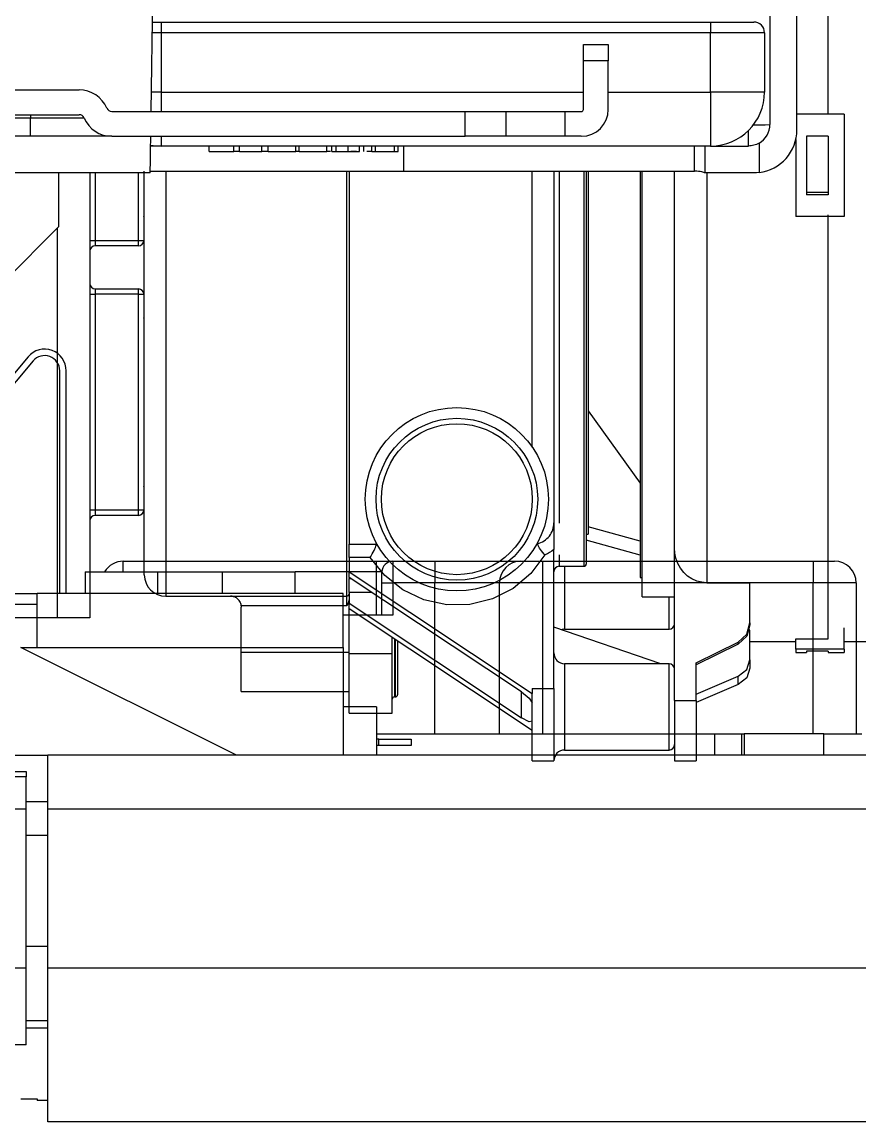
# Model space of a CAD drawing. Header units: millimetres. Extents: x 10547 to 11305, y 9897 to 10391.
# Drawn here: x 10985.96 to 10986.655, y 10068.236 to 10069.149 of the extents above; entities that cross this region are included whole.
import ezdxf

# ---------------------------------------------------------------- set-up
doc = ezdxf.new("R2010")
doc.units = ezdxf.units.MM
doc.layers.add('LG-AIRCON', color=240, linetype='Continuous')
doc.layers.add('에어컨', color=15, linetype='Continuous')

# ---------------------------------------------------------------- blocks, each defined once
blk = doc.blocks.new('A$C079960E7')
at = {"layer": '에어컨', "color": 0, "linetype": 'Continuous'}
for p, q in [((1867.21, 168.66, 0), (1868.59, 260.1, 0)), ((1970.56, 242.1, 0), (1970.56, 166.5, 0)), ((1975.06, 165.6, 0), (1975.06, 242.1, 0)), ((1980.28, 179.65, 0), (1980.28, 190.88, 0)), ((1867.44, 183.6, 0), (1868.14, 183.6, 0)), ((1868.14, 183.6, 0), (1868.86, 183.6, 0)), ((1868.86, 183.6, 0), (1960.66, 183.6, 0)), ((1868.86, 183.6, 0), (1868.86, 183.07, 0)), ((1960.66, 183.6, 0), (1960.66, 183.07, 0)), ((1960.66, 183.6, 0), (1963.41, 183.6, 0)), ((1963.41, 183.6, 0), (1965.75, 183.6, 0)), ((1965.75, 183.6, 0), (1967.31, 183.6, 0)), ((1967.31, 183.6, 0), (1967.86, 183.6, 0)), ((1980.28, 176.54, 0), (1980.28, 184.82, 0)), ((1868.13, 181.8, 0), (1867.41, 181.8, 0)), ((1868.86, 181.8, 0), (1868.13, 181.8, 0)), ((1868.86, 183.07, 0), (1868.86, 181.8, 0)), ((1868.86, 181.8, 0), (1868.86, 171.9, 0)), ((1960.66, 181.8, 0), (1868.86, 181.8, 0)), ((1960.66, 183.07, 0), (1960.66, 181.8, 0)), ((1960.66, 171.9, 0), (1960.66, 181.8, 0)), ((1964.1, 181.8, 0), (1960.66, 181.8, 0)), ((1967.02, 181.8, 0), (1964.1, 181.8, 0)), ((1968.97, 181.8, 0), (1967.02, 181.8, 0)), ((1969.66, 181.8, 0), (1968.97, 181.8, 0)), ((1969.66, 181.8, 0), (1969.66, 171.9, 0)), ((1939.42, 179.82, 0), (1943.56, 179.82, 0)), ((1939.42, 179.03, 0), (1939.42, 179.82, 0)), ((1939.42, 177.12, 0), (1939.42, 179.03, 0)), ((1943.56, 179.82, 0), (1943.56, 179.03, 0)), ((1943.56, 179.03, 0), (1943.56, 177.12, 0)), ((1980.28, 168.14, 0), (1980.28, 179.65, 0)), ((1943.56, 177.12, 0), (1939.42, 177.12, 0)), ((1939.42, 169.02, 0), (1939.42, 177.12, 0)), ((1943.56, 169.02, 0), (1943.56, 177.12, 0)), ((1980.28, 168.14, 0), (1980.28, 176.54, 0)), ((1839.52, 172.26, 0), (1855.18, 172.26, 0)), ((1868.06, 171.9, 0), (1867.26, 171.9, 0)), ((1868.86, 171.9, 0), (1868.06, 171.9, 0)), ((1868.86, 171.9, 0), (1939.42, 171.9, 0)), ((1868.86, 171.9, 0), (1868.86, 170.25, 0)), ((1943.56, 171.9, 0), (1960.66, 171.9, 0)), ((1964.1, 171.9, 0), (1960.66, 171.9, 0)), ((1960.66, 171.9, 0), (1960.66, 168.46, 0)), ((1967.02, 171.9, 0), (1964.1, 171.9, 0)), ((1968.97, 171.9, 0), (1967.02, 171.9, 0)), ((1969.66, 171.9, 0), (1968.97, 171.9, 0)), ((1868.86, 170.25, 0), (1868.86, 168.66, 0)), ((1831.78, 168.12, 0), (1855.18, 168.12, 0)), ((1831.78, 167.58, 0), (1847.08, 167.58, 0)), ((1847.08, 168.12, 0), (1847.08, 167.97, 0)), ((1847.08, 167.97, 0), (1847.08, 167.58, 0)), ((1847.08, 167.58, 0), (1850.49, 167.58, 0)), ((1847.08, 165.35, 0), (1847.08, 167.58, 0)), ((1850.49, 167.58, 0), (1853.39, 167.58, 0)), ((1853.39, 167.58, 0), (1855.33, 167.58, 0)), ((1855.33, 167.58, 0), (1856, 167.58, 0)), ((1860.64, 168.66, 0), (1919.67, 168.66, 0)), ((1919.67, 164.52, 0), (1919.67, 168.66, 0)), ((1919.67, 168.66, 0), (1923.39, 168.66, 0)), ((1923.39, 168.66, 0), (1926.45, 168.66, 0)), ((1926.45, 168.66, 0), (1926.45, 164.52, 0)), ((1926.45, 168.66, 0), (1936.36, 168.66, 0)), ((1936.36, 164.52, 0), (1936.36, 168.66, 0)), ((1936.36, 168.66, 0), (1939.06, 168.66, 0)), ((1960.66, 168.46, 0), (1960.66, 165.54, 0)), ((1982.98, 168.22, 0), (1975.06, 168.22, 0)), ((1982.98, 168.22, 0), (1982.98, 159.65, 0)), ((1847.08, 164.52, 0), (1847.08, 165.35, 0)), ((1960.66, 165.54, 0), (1960.66, 163.59, 0)), ((1966.96, 163.61, 0), (1966.96, 165.47, 0)), ((1967.81, 166.44, 0), (1969.79, 166.46, 0)), ((1969.79, 166.46, 0), (1970.56, 166.5, 0)), ((1847.08, 164.52, 0), (1831.78, 164.52, 0)), ((1850.59, 164.52, 0), (1847.08, 164.52, 0)), ((1853.86, 164.52, 0), (1850.59, 164.52, 0)), ((1856.67, 164.52, 0), (1853.86, 164.52, 0)), ((1858.82, 164.52, 0), (1856.67, 164.52, 0)), ((1860.18, 164.52, 0), (1858.82, 164.52, 0)), ((1860.64, 164.52, 0), (1860.18, 164.52, 0)), ((1860.64, 164.52, 0), (1919.67, 164.52, 0)), ((1867.11, 162.11, 0), (1867.15, 164.52, 0)), ((1868.86, 164.52, 0), (1868.86, 163.32, 0)), ((1923.39, 164.52, 0), (1919.67, 164.52, 0)), ((1926.45, 164.52, 0), (1923.39, 164.52, 0)), ((1936.36, 164.52, 0), (1926.45, 164.52, 0)), ((1939.06, 164.52, 0), (1936.36, 164.52, 0)), ((1960.66, 163.59, 0), (1960.66, 162.9, 0)), ((1966.96, 162.9, 0), (1966.96, 163.61, 0)), ((1974.88, 164, 0), (1974.88, 157.55, 0)), ((1980.28, 164.54, 0), (1976.68, 164.54, 0)), ((1976.68, 164.54, 0), (1976.68, 159.65, 0)), ((1980.28, 164.53, 0), (1976.68, 164.53, 0)), ((1980.28, 164.54, 0), (1980.28, 159.65, 0)), ((1867.08, 160.14, 0), (1867.11, 162.11, 0)), ((1868.86, 162.9, 0), (1867.13, 162.9, 0)), ((1868.86, 163.32, 0), (1868.86, 162.9, 0)), ((1960.66, 162.9, 0), (1868.86, 162.9, 0)), ((1876.9, 162, 0), (1876.9, 162.9, 0)), ((1876.9, 162, 0), (1881.04, 162, 0)), ((1881.04, 162, 0), (1881.04, 162.9, 0)), ((1881.96, 162, 0), (1881.04, 162, 0)), ((1881.96, 162, 0), (1881.96, 162.9, 0)), ((1881.96, 162, 0), (1885.68, 162, 0)), ((1885.68, 162, 0), (1885.68, 162.9, 0)), ((1886.77, 162, 0), (1885.68, 162, 0)), ((1886.77, 162, 0), (1886.77, 162.9, 0)), ((1886.77, 162, 0), (1891.35, 162, 0)), ((1891.35, 162, 0), (1891.35, 162.9, 0)), ((1891.95, 162, 0), (1891.35, 162, 0)), ((1891.95, 162, 0), (1891.95, 162.9, 0)), ((1891.95, 162, 0), (1896.53, 162, 0)), ((1896.53, 162, 0), (1896.53, 162.9, 0)), ((1897.16, 162, 0), (1896.53, 162, 0)), ((1897.37, 162, 0), (1897.37, 162.9, 0)), ((1897.37, 162, 0), (1897.56, 162, 0)), ((1897.56, 162, 0), (1898.13, 162, 0)), ((1898.13, 162, 0), (1898.13, 162.9, 0)), ((1898.13, 162, 0), (1898.99, 162, 0)), ((1898.99, 162, 0), (1900.1, 162, 0)), ((1900.1, 162, 0), (1900.1, 162.9, 0)), ((1900.1, 162, 0), (1901.17, 162, 0)), ((1901.26, 162, 0), (1900.59, 162, 0)), ((1901.17, 162, 0), (1902.01, 162, 0)), ((1901.52, 162, 0), (1901.26, 162, 0)), ((1902.01, 162, 0), (1902.01, 162.9, 0)), ((1902.75, 162, 0), (1902.75, 162.9, 0)), ((1904.07, 162, 0), (1903.24, 162, 0)), ((1904.07, 162, 0), (1904.07, 162.9, 0)), ((1904.07, 162, 0), (1904.69, 162, 0)), ((1904.69, 162, 0), (1904.69, 162.9, 0)), ((1904.69, 162, 0), (1907.88, 162, 0)), ((1907.88, 162, 0), (1907.88, 162.9, 0)), ((1907.88, 162, 0), (1908.45, 162, 0)), ((1908.45, 162, 0), (1908.45, 162.9, 0)), ((1909.36, 162.9, 0), (1909.36, 158.7, 0)), ((1957.96, 158.7, 0), (1957.96, 162.9, 0)), ((1959.76, 158.4, 0), (1959.76, 162.9, 0)), ((1960.66, 162.9, 0), (1963.24, 162.9, 0)), ((1963.24, 162.9, 0), (1966.96, 162.9, 0)), ((1967.19, 162.91, 0), (1966.96, 162.9, 0)), ((1967.43, 162.93, 0), (1967.19, 162.91, 0)), ((1967.66, 162.97, 0), (1967.43, 162.93, 0)), ((1967.89, 163.02, 0), (1967.66, 162.97, 0)), ((1968.33, 163.17, 0), (1967.89, 163.02, 0)), ((1968.76, 163.38, 0), (1968.33, 163.17, 0)), ((1968.76, 163.38, 0), (1968.76, 158.46, 0)), ((1867.06, 158.85, 0), (1867.08, 160.14, 0)), ((1867.06, 158.4, 0), (1829.26, 158.4, 0)), ((1851.76, 158.4, 0), (1851.76, 149.4, 0)), ((1856.98, 158.4, 0), (1856.98, 84.15, 0)), ((1857.88, 158.4, 0), (1857.88, 147.15, 0)), ((1865.08, 147.15, 0), (1865.08, 158.4, 0)), ((1865.98, 158.4, 0), (1865.98, 147.15, 0)), ((1866.07, 150.56, 0), (1866.07, 158.72, 0)), ((1867.06, 158.4, 0), (1867.06, 158.85, 0)), ((1867.06, 158.72, 0), (1909.36, 158.72, 0)), ((1869.67, 158.72, 0), (1869.67, 150.13, 0)), ((1899.91, 150.32, 0), (1899.91, 158.72, 0)), ((1900.27, 158.72, 0), (1900.27, 150.27, 0)), ((1909.36, 158.7, 0), (1957.96, 158.7, 0)), ((1930.87, 150.34, 0), (1930.87, 158.7, 0)), ((1934.47, 158.7, 0), (1934.47, 150.76, 0)), ((1935.37, 158.7, 0), (1935.37, 150.64, 0)), ((1939.51, 150.71, 0), (1939.51, 158.7, 0)), ((1939.87, 158.7, 0), (1939.87, 150.76, 0)), ((1940.23, 158.7, 0), (1940.23, 150.75, 0)), ((1948.87, 158.7, 0), (1948.87, 150.49, 0)), ((1949.23, 150.1, 0), (1949.23, 158.7, 0)), ((1954.63, 150.16, 0), (1954.63, 158.7, 0)), ((1958.16, 158.7, 0), (1957.96, 158.7, 0)), ((1958.36, 158.69, 0), (1958.16, 158.7, 0)), ((1958.65, 158.66, 0), (1958.36, 158.69, 0)), ((1958.93, 158.62, 0), (1958.65, 158.66, 0)), ((1959.17, 158.58, 0), (1958.93, 158.62, 0)), ((1959.38, 158.53, 0), (1959.17, 158.58, 0)), ((1959.54, 158.49, 0), (1959.38, 158.53, 0)), ((1959.66, 158.45, 0), (1959.54, 158.49, 0)), ((1959.73, 158.42, 0), (1959.66, 158.45, 0)), ((1959.76, 158.41, 0), (1959.73, 158.42, 0)), ((1960.36, 158.4, 0), (1959.76, 158.4, 0)), ((1960.03, 158.29, 0), (1960.03, 148.92, 0)), ((1962.08, 158.4, 0), (1960.36, 158.4, 0)), ((1964.7, 158.4, 0), (1962.08, 158.4, 0)), ((1967.86, 158.4, 0), (1964.7, 158.4, 0)), ((1968.31, 158.41, 0), (1967.86, 158.4, 0)), ((1968.76, 158.46, 0), (1968.31, 158.41, 0)), ((1976.68, 159.65, 0), (1976.68, 154.78, 0)), ((1980.28, 159.65, 0), (1980.28, 154.78, 0)), ((1982.98, 159.65, 0), (1982.98, 151.13, 0)), ((1974.88, 157.55, 0), (1974.88, 151.13, 0)), ((1976.68, 155.18, 0), (1980.28, 155.18, 0)), ((1980.28, 154.78, 0), (1976.68, 154.78, 0)), ((1866.05, 152.55, 0), (1865.98, 152.55, 0)), ((1866.07, 152.55, 0), (1866.05, 152.55, 0)), ((1866.07, 142.53, 0), (1866.07, 150.56, 0)), ((1934.47, 150.76, 0), (1934.47, 142.95, 0)), ((1935.37, 150.64, 0), (1935.37, 142.7, 0)), ((1939.51, 142.85, 0), (1939.51, 150.71, 0)), ((1939.87, 150.76, 0), (1939.87, 142.94, 0)), ((1940.23, 150.75, 0), (1940.23, 142.95, 0)), ((1982.98, 151.13, 0), (1974.88, 151.13, 0)), ((1980.28, 142.41, 0), (1980.28, 151.41, 0)), ((1980.28, 142.4, 0), (1980.28, 151.41, 0)), ((1842.76, 140.4, 0), (1851.76, 149.4, 0)), ((1851.58, 84.15, 0), (1851.58, 149.22, 0)), ((1869.67, 150.13, 0), (1869.67, 141.67, 0)), ((1899.91, 142.05, 0), (1899.91, 150.32, 0)), ((1900.27, 150.27, 0), (1900.27, 141.94, 0)), ((1930.87, 142.11, 0), (1930.87, 150.34, 0)), ((1948.87, 150.49, 0), (1948.87, 142.41, 0)), ((1949.23, 141.63, 0), (1949.23, 150.1, 0)), ((1954.63, 141.78, 0), (1954.63, 150.16, 0)), ((1960.03, 148.92, 0), (1960.03, 139.75, 0)), ((1856.98, 147.15, 0), (1857.24, 147.15, 0)), ((1857.24, 147.15, 0), (1857.88, 147.15, 0)), ((1857.88, 147.15, 0), (1865.08, 147.15, 0)), ((1857.88, 147.15, 0), (1857.88, 146.51, 0)), ((1865.08, 147.15, 0), (1865.71, 147.15, 0)), ((1865.08, 146.51, 0), (1865.08, 147.15, 0)), ((1865.71, 147.15, 0), (1865.98, 147.15, 0)), ((1857.88, 146.51, 0), (1857.88, 146.25, 0)), ((1865.08, 146.25, 0), (1857.88, 146.25, 0)), ((1865.08, 146.25, 0), (1865.08, 146.51, 0)), ((1866.07, 134.75, 0), (1866.07, 142.53, 0)), ((1869.67, 141.67, 0), (1869.67, 133.48, 0)), ((1899.91, 134.02, 0), (1899.91, 142.05, 0)), ((1900.27, 141.94, 0), (1900.27, 133.86, 0)), ((1930.87, 134.12, 0), (1930.87, 142.11, 0)), ((1934.47, 142.95, 0), (1934.47, 135.36, 0)), ((1935.37, 142.7, 0), (1935.37, 135.01, 0)), ((1939.51, 135.24, 0), (1939.51, 142.85, 0)), ((1939.87, 142.94, 0), (1939.87, 135.37, 0)), ((1940.23, 142.95, 0), (1940.23, 135.43, 0)), ((1948.87, 142.41, 0), (1948.87, 134.58, 0)), ((1949.23, 133.43, 0), (1949.23, 141.63, 0)), ((1954.63, 133.67, 0), (1954.63, 141.78, 0)), ((1980.28, 133.66, 0), (1980.28, 142.41, 0)), ((1980.28, 133.66, 0), (1980.28, 142.4, 0)), ((1960.03, 139.75, 0), (1960.03, 130.88, 0)), ((1856.98, 138.15, 0), (1857.24, 138.15, 0)), ((1857.24, 138.15, 0), (1857.88, 138.15, 0)), ((1857.88, 139.05, 0), (1865.08, 139.05, 0)), ((1857.88, 139.05, 0), (1857.88, 138.79, 0)), ((1857.88, 138.79, 0), (1857.88, 138.15, 0)), ((1857.88, 138.15, 0), (1857.88, 102.15, 0)), ((1865.08, 138.15, 0), (1857.88, 138.15, 0)), ((1865.08, 138.79, 0), (1865.08, 139.05, 0)), ((1865.08, 138.15, 0), (1865.08, 138.79, 0)), ((1865.08, 102.15, 0), (1865.08, 138.15, 0)), ((1865.08, 138.15, 0), (1865.71, 138.15, 0)), ((1865.71, 138.15, 0), (1865.98, 138.15, 0)), ((1865.98, 138.15, 0), (1865.98, 102.15, 0)), ((1866.07, 127.33, 0), (1866.07, 134.75, 0)), ((1930.87, 126.47, 0), (1930.87, 134.12, 0)), ((1934.47, 135.36, 0), (1934.47, 128.1, 0)), ((1935.37, 135.01, 0), (1935.37, 127.69, 0)), ((1939.51, 127.97, 0), (1939.51, 135.24, 0)), ((1939.87, 135.37, 0), (1939.87, 128.14, 0)), ((1940.23, 135.43, 0), (1940.23, 128.32, 0)), ((1948.87, 134.58, 0), (1948.87, 127.11, 0)), ((1866.05, 132.75, 0), (1865.98, 132.75, 0)), ((1866.07, 132.75, 0), (1866.05, 132.75, 0)), ((1869.67, 133.48, 0), (1869.67, 125.66, 0)), ((1899.91, 126.35, 0), (1899.91, 134.02, 0)), ((1900.27, 133.86, 0), (1900.27, 126.14, 0)), ((1949.23, 125.6, 0), (1949.23, 133.43, 0)), ((1954.63, 125.93, 0), (1954.63, 133.67, 0)), ((1980.28, 125.29, 0), (1980.28, 133.66, 0)), ((1980.28, 125.29, 0), (1980.28, 133.66, 0)), ((1960.03, 130.88, 0), (1960.03, 122.43, 0)), ((1846.66, 127.71, 0), (1839.03, 118.62, 0)), ((1847.49, 127.02, 0), (1839.86, 117.92, 0)), ((1866.07, 120.37, 0), (1866.07, 127.33, 0)), ((1934.47, 128.1, 0), (1934.47, 121.27, 0)), ((1935.37, 127.69, 0), (1935.37, 120.83, 0)), ((1939.51, 121.16, 0), (1939.51, 127.97, 0)), ((1939.87, 128.14, 0), (1939.87, 121.36, 0)), ((1940.23, 128.32, 0), (1940.23, 121.74, 0)), ((1948.87, 127.11, 0), (1948.87, 120.11, 0)), ((1851.94, 88.2, 0), (1851.94, 125.4, 0)), ((1853.02, 88.2, 0), (1853.02, 125.4, 0)), ((1869.67, 125.66, 0), (1869.67, 118.33, 0)), ((1899.91, 119.13, 0), (1899.91, 126.35, 0)), ((1900.27, 126.14, 0), (1900.27, 118.89, 0)), ((1930.87, 119.28, 0), (1930.87, 126.47, 0)), ((1949.23, 118.27, 0), (1949.23, 125.6, 0)), ((1954.63, 118.65, 0), (1954.63, 125.93, 0)), ((1980.28, 117.38, 0), (1980.28, 125.29, 0)), ((1980.28, 117.38, 0), (1980.28, 125.29, 0)), ((1934.47, 121.27, 0), (1934.47, 114.96, 0)), ((1939.87, 121.36, 0), (1939.87, 115.14, 0)), ((1940.23, 121.74, 0), (1940.23, 115.79, 0)), ((1960.03, 122.43, 0), (1960.03, 114.52, 0)), ((1866.07, 113.98, 0), (1866.07, 120.37, 0)), ((1935.37, 120.83, 0), (1935.37, 114.54, 0)), ((1939.51, 114.9, 0), (1939.51, 121.16, 0)), ((1948.87, 120.11, 0), (1948.87, 113.67, 0)), ((1869.67, 118.33, 0), (1869.67, 111.59, 0)), ((1899.91, 112.46, 0), (1899.91, 119.13, 0)), ((1900.27, 118.89, 0), (1900.27, 112.2, 0)), ((1930.87, 112.63, 0), (1930.87, 119.28, 0)), ((1940.23, 118.71, 0), (1948.87, 106.61, 0)), ((1949.23, 111.52, 0), (1949.23, 118.27, 0)), ((1954.63, 111.92, 0), (1954.63, 118.65, 0)), ((1940.23, 115.79, 0), (1940.23, 110.58, 0)), ((1980.28, 110.04, 0), (1980.28, 117.38, 0)), ((1980.28, 110.04, 0), (1980.28, 117.38, 0)), ((1866.07, 108.24, 0), (1866.07, 113.98, 0)), ((1934.47, 114.96, 0), (1934.47, 109.26, 0)), ((1935.37, 114.54, 0), (1935.37, 108.91, 0)), ((1939.51, 109.28, 0), (1939.51, 114.9, 0)), ((1939.87, 115.14, 0), (1939.87, 109.55, 0)), ((1960.03, 114.52, 0), (1960.03, 107.23, 0)), ((1899.91, 106.45, 0), (1899.91, 112.46, 0)), ((1900.27, 112.2, 0), (1900.27, 106.18, 0)), ((1948.87, 113.67, 0), (1948.87, 107.9, 0)), ((1869.67, 111.59, 0), (1869.67, 105.54, 0)), ((1940.23, 110.58, 0), (1940.23, 106.19, 0)), ((1949.23, 105.47, 0), (1949.23, 111.52, 0)), ((1954.63, 105.81, 0), (1954.63, 111.92, 0)), ((1934.47, 109.26, 0), (1934.47, 104.24, 0)), ((1935.37, 108.91, 0), (1935.37, 104.02, 0)), ((1939.51, 104.38, 0), (1939.51, 109.28, 0)), ((1939.87, 109.55, 0), (1939.87, 104.68, 0)), ((1980.28, 103.34, 0), (1980.28, 110.04, 0)), ((1980.28, 103.34, 0), (1980.28, 110.04, 0)), ((1866.05, 107.55, 0), (1865.98, 107.55, 0)), ((1866.07, 107.55, 0), (1866.05, 107.55, 0)), ((1866.07, 103.23, 0), (1866.07, 108.24, 0)), ((1948.87, 107.9, 0), (1948.87, 102.86, 0)), ((1960.03, 107.23, 0), (1960.03, 100.66, 0)), ((1869.67, 105.54, 0), (1869.67, 100.27, 0)), ((1899.91, 101.16, 0), (1899.91, 106.45, 0)), ((1900.27, 106.18, 0), (1900.27, 100.89, 0)), ((1939.87, 104.68, 0), (1939.87, 100.59, 0)), ((1940.23, 106.19, 0), (1940.23, 102.69, 0)), ((1949.23, 100.19, 0), (1949.23, 105.47, 0)), ((1954.63, 100.41, 0), (1954.63, 105.81, 0)), ((1866.07, 99.04, 0), (1866.07, 103.23, 0)), ((1934.47, 104.24, 0), (1934.47, 99.98, 0)), ((1935.37, 104.02, 0), (1935.37, 99.94, 0)), ((1939.51, 100.27, 0), (1939.51, 104.38, 0)), ((1948.87, 102.86, 0), (1948.87, 98.64, 0)), ((1980.28, 97.37, 0), (1980.28, 103.34, 0)), ((1980.28, 97.37, 0), (1980.28, 103.34, 0)), ((1856.98, 102.15, 0), (1857.24, 102.15, 0)), ((1857.24, 102.15, 0), (1857.88, 102.15, 0)), ((1857.88, 102.15, 0), (1865.08, 102.15, 0)), ((1857.88, 102.15, 0), (1857.88, 101.51, 0)), ((1857.88, 101.51, 0), (1857.88, 101.25, 0)), ((1865.08, 101.25, 0), (1857.88, 101.25, 0)), ((1865.08, 102.15, 0), (1865.71, 102.15, 0)), ((1865.08, 101.51, 0), (1865.08, 102.15, 0)), ((1865.08, 101.25, 0), (1865.08, 101.51, 0)), ((1865.71, 102.15, 0), (1865.98, 102.15, 0)), ((1899.91, 96.67, 0), (1899.91, 101.16, 0)), ((1940.23, 102.69, 0), (1940.23, 100.16, 0)), ((1869.67, 100.27, 0), (1869.67, 95.85, 0)), ((1900.27, 100.89, 0), (1900.27, 96.42, 0)), ((1934.36, 99.11, 0), (1934.42, 99.39, 0)), ((1934.42, 99.39, 0), (1934.46, 99.68, 0)), ((1934.46, 99.68, 0), (1934.47, 99.98, 0)), ((1934.47, 99.98, 0), (1934.47, 98.49, 0)), ((1939.51, 97.01, 0), (1939.51, 100.27, 0)), ((1939.87, 100.59, 0), (1939.87, 97.35, 0)), ((1940.23, 100.16, 0), (1940.23, 98.62, 0)), ((1948.87, 96.93, 0), (1940.23, 99.34, 0)), ((1949.23, 95.77, 0), (1949.23, 100.19, 0)), ((1954.63, 95.77, 0), (1954.63, 100.41, 0)), ((1960.03, 100.66, 0), (1960.03, 94.89, 0)), ((1866.07, 95.71, 0), (1866.07, 99.04, 0)), ((1933.09, 97.18, 0), (1933.31, 97.37, 0)), ((1933.31, 97.37, 0), (1933.52, 97.58, 0)), ((1933.52, 97.58, 0), (1933.72, 97.8, 0)), ((1933.72, 97.8, 0), (1933.89, 98.04, 0)), ((1933.89, 98.04, 0), (1934.04, 98.29, 0)), ((1934.04, 98.29, 0), (1934.17, 98.56, 0)), ((1934.17, 98.56, 0), (1934.28, 98.83, 0)), ((1934.28, 98.83, 0), (1934.36, 99.11, 0)), ((1934.47, 98.49, 0), (1934.47, 97, 0)), ((1939.87, 98.1, 0), (1940.23, 98.1, 0)), ((1939.87, 97.35, 0), (1939.87, 95, 0)), ((1940.23, 98.62, 0), (1940.23, 98.1, 0)), ((1948.87, 98.64, 0), (1948.87, 95.29, 0)), ((1980.28, 92.21, 0), (1980.28, 97.37, 0)), ((1980.28, 92.21, 0), (1980.28, 97.37, 0)), ((1866.07, 93.3, 0), (1866.07, 95.71, 0)), ((1869.67, 95.85, 0), (1869.67, 92.35, 0)), ((1899.91, 93.05, 0), (1899.91, 96.67, 0)), ((1900.27, 96.42, 0), (1904.85, 96.42, 0)), ((1900.27, 95.48, 0), (1900.27, 96.42, 0)), ((1900.27, 94.23, 0), (1900.27, 95.48, 0)), ((1904.44, 95.39, 0), (1904.56, 95.65, 0)), ((1904.56, 95.65, 0), (1904.66, 95.88, 0)), ((1904.66, 95.88, 0), (1904.75, 96.09, 0)), ((1904.75, 96.09, 0), (1904.81, 96.27, 0)), ((1904.85, 96.56, 0), (1904.8, 96.69, 0)), ((1904.81, 96.27, 0), (1904.85, 96.42, 0)), ((1904.85, 96.42, 0), (1904.85, 96.56, 0)), ((1931.75, 96.66, 0), (1931.74, 96.53, 0)), ((1931.74, 96.53, 0), (1932.03, 96.62, 0)), ((1931.79, 96.38, 0), (1931.74, 96.53, 0)), ((1931.8, 96.81, 0), (1931.75, 96.66, 0)), ((1931.86, 96.2, 0), (1931.79, 96.38, 0)), ((1931.97, 96, 0), (1931.86, 96.2, 0)), ((1932.09, 95.79, 0), (1931.97, 96, 0)), ((1932.03, 96.62, 0), (1932.31, 96.72, 0)), ((1932.25, 95.55, 0), (1932.09, 95.79, 0)), ((1932.42, 95.31, 0), (1932.25, 95.55, 0)), ((1932.31, 96.72, 0), (1932.59, 96.85, 0)), ((1932.59, 96.85, 0), (1932.84, 97.01, 0)), ((1932.84, 97.01, 0), (1933.09, 97.18, 0)), ((1934.47, 95.53, 0), (1934.13, 95.27, 0)), ((1934.47, 97, 0), (1934.47, 95.53, 0)), ((1934.47, 72.36, 0), (1934.47, 95.53, 0)), ((1939.51, 94.65, 0), (1939.51, 97.01, 0)), ((1948.87, 94.62, 0), (1939.87, 97.13, 0)), ((1949.23, 92.26, 0), (1949.23, 95.77, 0)), ((1954.63, 70.37, 0), (1954.63, 95.77, 0)), ((1954.68, 94.93, 0), (1954.63, 95.77, 0)), ((1903.8, 94.23, 0), (1900.27, 94.23, 0)), ((1900.27, 94.23, 0), (1900.27, 91.81, 0)), ((1903.8, 94.24, 0), (1903.88, 94.37, 0)), ((1903.8, 94.23, 0), (1903.8, 94.24, 0)), ((1906.22, 91.2, 0), (1903.8, 94.23, 0)), ((1903.8, 94.23, 0), (1903.8, 94.23, 0)), ((1903.88, 94.37, 0), (1903.96, 94.51, 0)), ((1903.96, 94.51, 0), (1904.14, 94.82, 0)), ((1904.14, 94.82, 0), (1904.3, 95.12, 0)), ((1904.3, 95.12, 0), (1904.44, 95.39, 0)), ((1932.99, 94.64, 0), (1930.65, 91.54, 0)), ((1932.63, 95.05, 0), (1932.42, 95.31, 0)), ((1932.85, 94.8, 0), (1932.63, 95.05, 0)), ((1932.91, 94.72, 0), (1932.85, 94.8, 0)), ((1932.98, 94.65, 0), (1932.91, 94.72, 0)), ((1932.99, 94.64, 0), (1932.98, 94.65, 0)), ((1933.39, 94.82, 0), (1932.99, 94.64, 0)), ((1932.99, 94.64, 0), (1932.99, 94.64, 0)), ((1933.77, 95.03, 0), (1933.39, 94.82, 0)), ((1934.13, 95.27, 0), (1933.77, 95.03, 0)), ((1935.37, 94.66, 0), (1935.37, 93.23, 0)), ((1939.51, 93.22, 0), (1939.51, 94.65, 0)), ((1939.87, 95, 0), (1939.87, 93.58, 0)), ((1948.87, 95.29, 0), (1948.87, 92.86, 0)), ((1954.85, 94.12, 0), (1954.68, 94.93, 0)), ((1955.17, 93.24, 0), (1954.85, 94.12, 0)), ((1960.03, 94.89, 0), (1960.03, 90, 0)), ((1856.17, 91.8, 0), (1856.17, 88.2, 0)), ((1856.17, 91.8, 0), (1856.76, 91.8, 0)), ((1856.76, 91.8, 0), (1858.49, 91.8, 0)), ((1858.49, 91.8, 0), (1861.18, 91.8, 0)), ((1861.18, 91.8, 0), (1864.56, 91.8, 0)), ((1862.56, 93.6, 0), (1904.86, 93.6, 0)), ((1862.56, 93.05, 0), (1862.56, 93.6, 0)), ((1862.56, 91.8, 0), (1862.56, 93.05, 0)), ((1864.56, 91.8, 0), (1868.32, 91.8, 0)), ((1866.07, 91.84, 0), (1866.07, 93.3, 0)), ((1866.07, 91.35, 0), (1866.07, 91.84, 0)), ((1868.32, 88.2, 0), (1868.32, 91.8, 0)), ((1868.32, 91.8, 0), (1879.12, 91.8, 0)), ((1869.67, 92.35, 0), (1869.67, 89.8, 0)), ((1879.12, 88.2, 0), (1879.12, 91.8, 0)), ((1879.12, 91.8, 0), (1882.87, 91.8, 0)), ((1882.87, 91.8, 0), (1886.26, 91.8, 0)), ((1886.26, 91.8, 0), (1888.95, 91.8, 0)), ((1888.95, 91.8, 0), (1890.67, 91.8, 0)), ((1890.67, 91.8, 0), (1891.27, 91.8, 0)), ((1904.86, 91.8, 0), (1891.27, 91.8, 0)), ((1891.27, 88.2, 0), (1891.27, 91.8, 0)), ((1899.91, 90.34, 0), (1899.91, 93.05, 0)), ((1900.27, 91.81, 0), (1930.87, 71.51, 0)), ((1900.27, 90.89, 0), (1900.27, 91.81, 0)), ((1904.86, 93.07, 0), (1904.86, 93.6, 0)), ((1904.86, 93.6, 0), (1906.77, 93.6, 0)), ((1904.86, 91.8, 0), (1904.86, 93.07, 0)), ((1904.86, 84.6, 0), (1904.86, 91.8, 0)), ((1905.49, 91.8, 0), (1904.86, 91.8, 0)), ((1905.76, 91.8, 0), (1905.49, 91.8, 0)), ((1905.76, 91.27, 0), (1905.76, 91.8, 0)), ((1906.77, 93.6, 0), (1907.56, 93.6, 0)), ((1907.56, 93.6, 0), (1914.58, 93.6, 0)), ((1907.56, 93.6, 0), (1907.56, 93.12, 0)), ((1907.56, 93.12, 0), (1907.56, 91.8, 0)), ((1907.56, 91.8, 0), (1907.56, 90, 0)), ((1914.58, 93.6, 0), (1914.58, 93.12, 0)), ((1914.58, 93.6, 0), (1918.31, 93.6, 0)), ((1914.58, 93.12, 0), (1914.58, 91.8, 0)), ((1914.58, 91.8, 0), (1914.58, 90, 0)), ((1918.31, 93.6, 0), (1921.78, 93.6, 0)), ((1921.78, 93.6, 0), (1924.76, 93.6, 0)), ((1924.76, 93.6, 0), (1927.05, 93.6, 0)), ((1927.05, 93.6, 0), (1928.49, 93.6, 0)), ((1928.49, 93.6, 0), (1928.98, 93.6, 0)), ((1928.98, 93.6, 0), (1929.46, 93.6, 0)), ((1929.46, 93.6, 0), (1930.78, 93.6, 0)), ((1930.78, 93.6, 0), (1932.58, 93.6, 0)), ((1932.58, 93.6, 0), (1977.76, 93.6, 0)), ((1932.58, 93.6, 0), (1932.58, 93.12, 0)), ((1932.58, 93.12, 0), (1932.58, 91.8, 0)), ((1932.58, 91.8, 0), (1932.58, 90, 0)), ((1935.37, 93.23, 0), (1935.37, 92.75, 0)), ((1935.37, 92.75, 0), (1939.51, 92.75, 0)), ((1936.27, 92.75, 0), (1936.27, 89.93, 0)), ((1939.51, 92.75, 0), (1939.51, 93.22, 0)), ((1939.87, 93.63, 0), (1948.87, 93.63, 0)), ((1939.87, 93.58, 0), (1939.87, 93.11, 0)), ((1948.87, 92.86, 0), (1948.87, 91.39, 0)), ((1949.23, 89.72, 0), (1949.23, 92.26, 0)), ((1955.63, 92.42, 0), (1955.17, 93.24, 0)), ((1956.17, 91.72, 0), (1955.63, 92.42, 0)), ((1977.76, 93.6, 0), (1979.56, 93.6, 0)), ((1977.76, 93.6, 0), (1977.76, 93.12, 0)), ((1977.76, 93.12, 0), (1977.76, 91.8, 0)), ((1977.76, 91.8, 0), (1977.76, 90, 0)), ((1979.56, 93.6, 0), (1980.88, 93.6, 0)), ((1980.28, 87.91, 0), (1980.28, 92.21, 0)), ((1980.28, 87.91, 0), (1980.28, 92.21, 0)), ((1980.88, 93.6, 0), (1981.36, 93.6, 0)), ((1899.91, 88.58, 0), (1899.91, 90.34, 0)), ((1929.07, 71.78, 0), (1900.27, 90.89, 0)), ((1900.27, 90.89, 0), (1900.27, 90.8, 0)), ((1900.27, 90.8, 0), (1900.27, 90.72, 0)), ((1900.27, 90.72, 0), (1900.53, 90.72, 0)), ((1900.27, 89.8, 0), (1900.27, 90.72, 0)), ((1905.76, 90, 0), (1905.76, 91.27, 0)), ((1905.76, 84.6, 0), (1905.76, 90, 0)), ((1905.76, 90, 0), (1906.29, 90, 0)), ((1909.27, 88.8, 0), (1906.22, 91.2, 0)), ((1906.29, 90, 0), (1907.56, 90, 0)), ((1907.56, 90, 0), (1907.56, 84.6, 0)), ((1914.58, 90, 0), (1907.56, 90, 0)), ((1914.58, 64.8, 0), (1914.58, 90, 0)), ((1917.92, 90, 0), (1914.58, 90, 0)), ((1920.93, 90, 0), (1917.92, 90, 0)), ((1923.32, 90, 0), (1920.93, 90, 0)), ((1924.85, 90, 0), (1923.32, 90, 0)), ((1925.38, 90, 0), (1924.85, 90, 0)), ((1925.38, 64.8, 0), (1925.38, 90, 0)), ((1925.93, 90, 0), (1925.38, 90, 0)), ((1927.49, 90, 0), (1925.93, 90, 0)), ((1929.82, 90, 0), (1927.49, 90, 0)), ((1930.65, 91.54, 0), (1927.68, 89.06, 0)), ((1932.58, 90, 0), (1929.82, 90, 0)), ((1932.58, 90, 0), (1932.58, 64.8, 0)), ((1977.76, 90, 0), (1932.58, 90, 0)), ((1948.87, 91.39, 0), (1948.87, 90.9, 0)), ((1948.87, 90.9, 0), (1949.23, 90.9, 0)), ((1956.82, 91.12, 0), (1956.17, 91.72, 0)), ((1957.54, 90.65, 0), (1956.82, 91.12, 0)), ((1958.33, 90.29, 0), (1957.54, 90.65, 0)), ((1959.17, 90.08, 0), (1958.33, 90.29, 0)), ((1960.03, 90, 0), (1959.17, 90.08, 0)), ((1960.03, 90, 0), (1967.23, 90, 0)), ((1967.23, 83.3, 0), (1967.23, 90, 0)), ((1977.76, 64.8, 0), (1977.76, 90, 0)), ((1980.51, 90, 0), (1977.76, 90, 0)), ((1982.85, 90, 0), (1980.51, 90, 0)), ((1984.41, 90, 0), (1982.85, 90, 0)), ((1984.96, 90, 0), (1984.41, 90, 0)), ((1984.96, 90, 0), (1984.96, 64.8, 0)), ((1575.46, 88.2, 0), (1848.15, 88.2, 0)), ((1899.28, 88.2, 0), (1848.16, 88.2, 0)), ((1848.16, 79.2, 0), (1848.16, 88.2, 0)), ((1869.67, 89.8, 0), (1869.67, 88.27, 0)), ((1869.67, 88.27, 0), (1869.67, 87.75, 0)), ((1899.28, 79.2, 0), (1899.28, 88.2, 0)), ((1899.91, 87.79, 0), (1899.91, 88.58, 0)), ((1900.16, 87.9, 0), (1900.27, 88.15, 0)), ((1900.27, 88.38, 0), (1900.27, 89.8, 0)), ((1904.06, 88.38, 0), (1900.27, 88.38, 0)), ((1900.27, 88.38, 0), (1900.27, 86.58, 0)), ((1912.78, 87.14, 0), (1909.27, 88.8, 0)), ((1927.68, 89.06, 0), (1924.22, 87.3, 0)), ((1936.27, 89.93, 0), (1936.27, 87.03, 0)), ((1949.23, 88.18, 0), (1949.23, 89.72, 0)), ((1949.23, 87.66, 0), (1949.23, 88.18, 0)), ((1848.15, 86.4, 0), (1575.46, 86.4, 0)), ((1869.67, 87.75, 0), (1880.47, 87.75, 0)), ((1880.47, 87.79, 0), (1899.91, 87.79, 0)), ((1880.47, 87.76, 0), (1880.47, 87.79, 0)), ((1880.61, 87.78, 0), (1880.47, 87.79, 0)), ((1880.47, 87.75, 0), (1880.47, 87.76, 0)), ((1880.75, 87.76, 0), (1880.61, 87.78, 0)), ((1880.9, 87.73, 0), (1880.75, 87.76, 0)), ((1881.04, 87.69, 0), (1880.9, 87.73, 0)), ((1881.17, 87.63, 0), (1881.04, 87.69, 0)), ((1881.31, 87.56, 0), (1881.17, 87.63, 0)), ((1881.44, 87.48, 0), (1881.31, 87.56, 0)), ((1881.57, 87.39, 0), (1881.44, 87.48, 0)), ((1881.69, 87.28, 0), (1881.57, 87.39, 0)), ((1881.81, 87.16, 0), (1881.69, 87.28, 0)), ((1881.92, 87.03, 0), (1881.81, 87.16, 0)), ((1882.01, 86.88, 0), (1881.92, 87.03, 0)), ((1882.06, 86.8, 0), (1882.01, 86.88, 0)), ((1882.1, 86.71, 0), (1882.06, 86.8, 0)), ((1882.14, 86.63, 0), (1882.1, 86.71, 0)), ((1882.17, 86.54, 0), (1882.14, 86.63, 0)), ((1882.22, 86.35, 0), (1882.17, 86.54, 0)), ((1882.26, 86.15, 0), (1882.22, 86.35, 0)), ((1899.91, 87.79, 0), (1900.16, 87.9, 0)), ((1899.91, 87.3, 0), (1899.91, 87.79, 0)), ((1899.91, 86.15, 0), (1899.91, 87.3, 0)), ((1900.06, 86.49, 0), (1899.91, 86.16, 0)), ((1900.18, 86.83, 0), (1900.06, 86.49, 0)), ((1900.24, 87.08, 0), (1900.18, 86.83, 0)), ((1900.27, 87.34, 0), (1900.24, 87.08, 0)), ((1900.27, 86.58, 0), (1929.07, 67.47, 0)), ((1900.27, 85.65, 0), (1900.27, 86.58, 0)), ((1916.57, 86.32, 0), (1912.78, 87.14, 0)), ((1920.45, 86.37, 0), (1916.57, 86.32, 0)), ((1924.22, 87.3, 0), (1920.45, 86.37, 0)), ((1936.27, 87.03, 0), (1936.27, 84.53, 0)), ((1949.23, 87.66, 0), (1954.63, 87.66, 0)), ((1953.73, 84.86, 0), (1953.73, 87.66, 0)), ((1980.28, 84.52, 0), (1980.28, 87.91, 0)), ((1980.28, 84.52, 0), (1980.28, 87.91, 0)), ((1899.91, 86.15, 0), (1882.26, 86.15, 0)), ((1882.26, 86.15, 0), (1882.27, 86.05, 0)), ((1882.27, 86.05, 0), (1882.27, 85.95, 0)), ((1882.27, 78.43, 0), (1882.27, 85.95, 0)), ((1907.56, 84.6, 0), (1899.28, 84.6, 0)), ((1899.91, 86.16, 0), (1899.91, 86.16, 0)), ((1899.91, 86.16, 0), (1899.91, 86.15, 0)), ((1930.87, 65.36, 0), (1900.27, 85.65, 0)), ((1900.27, 78.12, 0), (1900.27, 85.65, 0)), ((1936.27, 84.53, 0), (1936.27, 82.84, 0)), ((1953.73, 82.93, 0), (1953.73, 84.86, 0)), ((1980.28, 82.09, 0), (1980.28, 84.52, 0)), ((1980.28, 82.09, 0), (1980.28, 84.52, 0)), ((1851.58, 84.15, 0), (1835.56, 84.15, 0)), ((1854.28, 84.15, 0), (1851.58, 84.15, 0)), ((1856.25, 84.15, 0), (1854.28, 84.15, 0)), ((1856.98, 84.15, 0), (1856.25, 84.15, 0)), ((1936.27, 82.84, 0), (1936.27, 82.25, 0)), ((1953.73, 82.25, 0), (1953.73, 82.93, 0)), ((1966.69, 81.42, 0), (1967.23, 83.3, 0)), ((1967.23, 82.96, 0), (1966.69, 81.09, 0)), ((1967.23, 83.3, 0), (1967.23, 82.96, 0)), ((1907.47, 78.12, 0), (1907.47, 80.88, 0)), ((1952.32, 76.48, 0), (1934.47, 82.58, 0)), ((1936.27, 82.25, 0), (1953.73, 82.25, 0)), ((1965.24, 80.1, 0), (1966.69, 81.42, 0)), ((1966.69, 81.09, 0), (1965.24, 79.77, 0)), ((1967.23, 82.1, 0), (1967.12, 82.1, 0)), ((1967.23, 77.15, 0), (1967.23, 82.1, 0)), ((1980.28, 80.64, 0), (1980.28, 82.09, 0)), ((1980.28, 80.64, 0), (1980.28, 82.09, 0)), ((1982.98, 78.9, 0), (1982.98, 82.48, 0)), ((1881.46, 61.2, 0), (1845.46, 79.2, 0)), ((1845.46, 79.2, 0), (1899.28, 79.2, 0)), ((1899.28, 79.2, 0), (1899.28, 61.2, 0)), ((1907.83, 80.64, 0), (1907.83, 77.79, 0)), ((1908.01, 77.7, 0), (1908.01, 80.52, 0)), ((1908.37, 80.28, 0), (1908.37, 77.62, 0)), ((1958.23, 76.63, 0), (1965.24, 80.1, 0)), ((1965.24, 79.77, 0), (1958.23, 76.29, 0)), ((1965.24, 79.77, 0), (1965.24, 80.1, 0)), ((1967.23, 80.19, 0), (1974.88, 80.19, 0)), ((1974.88, 80.64, 0), (1980.28, 80.64, 0)), ((1974.88, 78.9, 0), (1974.88, 80.64, 0)), ((1982.98, 80.19, 0), (2003.23, 80.19, 0)), ((1882.27, 78.43, 0), (1900.27, 78.43, 0)), ((1882.27, 75.87, 0), (1882.27, 78.43, 0)), ((1907.47, 78.12, 0), (1900.27, 78.12, 0)), ((1900.27, 75.01, 0), (1900.27, 78.12, 0)), ((1907.47, 75.01, 0), (1907.47, 78.12, 0)), ((1907.83, 77.79, 0), (1907.83, 75.1, 0)), ((1908.01, 75.04, 0), (1908.01, 77.7, 0)), ((1908.37, 77.62, 0), (1908.37, 75.13, 0)), ((1966.69, 75.53, 0), (1967.23, 77.15, 0)), ((1967.23, 77.15, 0), (1967.23, 75.76, 0)), ((1982.98, 78.9, 0), (1974.88, 78.9, 0)), ((1974.88, 78.9, 0), (1974.88, 78.52, 0)), ((1974.88, 78.52, 0), (1974.88, 78.39, 0)), ((1974.88, 78.39, 0), (1976.68, 78.39, 0)), ((1980.28, 78.57, 0), (1976.68, 78.57, 0)), ((1976.68, 78.57, 0), (1976.68, 78.43, 0)), ((1976.68, 78.43, 0), (1976.68, 78.39, 0)), ((1980.28, 78.57, 0), (1980.28, 78.43, 0)), ((1980.28, 78.43, 0), (1980.28, 78.39, 0)), ((1980.28, 78.39, 0), (1982.98, 78.39, 0)), ((1982.98, 78.9, 0), (1982.98, 78.52, 0)), ((1982.98, 78.52, 0), (1982.98, 78.39, 0)), ((1882.27, 73.75, 0), (1882.27, 75.87, 0)), ((1953.73, 76.48, 0), (1936.27, 76.48, 0)), ((1936.27, 76.48, 0), (1936.27, 75.93, 0)), ((1936.27, 75.93, 0), (1936.27, 74.37, 0)), ((1953.73, 75.93, 0), (1953.73, 76.48, 0)), ((1953.73, 74.37, 0), (1953.73, 75.93, 0)), ((1958.23, 70.37, 0), (1958.23, 76.63, 0)), ((1965.24, 74.4, 0), (1966.69, 75.53, 0)), ((1967.23, 75.76, 0), (1966.69, 74.14, 0)), ((1882.27, 72.35, 0), (1882.27, 73.75, 0)), ((1900.27, 72.26, 0), (1900.27, 75.01, 0)), ((1907.47, 72.26, 0), (1907.47, 75.01, 0)), ((1907.83, 75.1, 0), (1907.83, 72.9, 0)), ((1908.01, 72.87, 0), (1908.01, 75.04, 0)), ((1908.37, 75.13, 0), (1908.37, 73.1, 0)), ((1936.27, 74.37, 0), (1936.27, 72.04, 0)), ((1953.73, 72.04, 0), (1953.73, 74.37, 0)), ((1958.23, 71.39, 0), (1965.24, 74.4, 0)), ((1965.24, 73, 0), (1965.24, 74.4, 0)), ((1966.69, 74.14, 0), (1965.24, 73, 0)), ((1882.27, 71.86, 0), (1882.27, 72.35, 0)), ((1882.27, 71.86, 0), (1900.27, 71.86, 0)), ((1900.27, 70.1, 0), (1900.27, 72.26, 0)), ((1907.47, 70.1, 0), (1907.47, 72.26, 0)), ((1907.83, 72.9, 0), (1907.83, 71.46, 0)), ((1908.01, 71.45, 0), (1908.01, 72.87, 0)), ((1908.37, 73.1, 0), (1908.37, 71.78, 0)), ((1908.37, 71.78, 0), (1908.37, 71.32, 0)), ((1929.07, 67.47, 0), (1929.07, 71.78, 0)), ((1929.07, 71.78, 0), (1930.34, 70.76, 0)), ((1930.87, 72.36, 0), (1934.47, 72.36, 0)), ((1930.87, 72.36, 0), (1930.87, 71.51, 0)), ((1934.47, 72.36, 0), (1934.47, 69.54, 0)), ((1936.27, 72.04, 0), (1936.27, 69.28, 0)), ((1953.73, 69.28, 0), (1953.73, 72.04, 0)), ((1965.24, 73, 0), (1958.23, 70, 0)), ((1900.27, 68.73, 0), (1900.27, 70.1, 0)), ((1907.47, 68.73, 0), (1907.47, 70.1, 0)), ((1907.83, 71.46, 0), (1907.83, 70.96, 0)), ((1907.83, 70.96, 0), (1908.01, 70.96, 0)), ((1908.01, 70.96, 0), (1908.01, 71.45, 0)), ((1930.34, 70.76, 0), (1930.87, 69.97, 0)), ((1930.87, 71.51, 0), (1930.87, 71.5, 0)), ((1930.87, 68.25, 0), (1930.87, 71.5, 0)), ((1954.63, 70.37, 0), (1958.23, 70.37, 0)), ((1954.63, 70.37, 0), (1954.63, 67.34, 0)), ((1958.23, 70.37, 0), (1958.23, 67.34, 0)), ((1904.86, 69.3, 0), (1899.28, 69.3, 0)), ((1900.27, 68.26, 0), (1900.27, 68.73, 0)), ((1900.27, 68.26, 0), (1907.47, 68.26, 0)), ((1904.86, 69.3, 0), (1904.86, 61.2, 0)), ((1907.47, 68.26, 0), (1907.47, 68.73, 0)), ((1930.87, 65.13, 0), (1930.87, 68.25, 0)), ((1934.47, 69.54, 0), (1934.47, 66.7, 0)), ((1936.27, 69.28, 0), (1936.27, 66.53, 0)), ((1953.73, 66.53, 0), (1953.73, 69.28, 0)), ((1930.34, 66.81, 0), (1929.07, 67.47, 0)), ((1930.87, 66.9, 0), (1930.34, 66.81, 0)), ((1934.47, 66.7, 0), (1934.47, 64.12, 0)), ((1936.27, 66.53, 0), (1936.27, 64.19, 0)), ((1953.73, 64.19, 0), (1953.73, 66.53, 0)), ((1954.63, 67.34, 0), (1954.63, 64.53, 0)), ((1958.23, 67.34, 0), (1958.23, 64.53, 0)), ((1904.86, 64.8, 0), (1961.38, 64.8, 0)), ((1930.87, 62.56, 0), (1930.87, 65.13, 0)), ((1954.63, 64.53, 0), (1954.63, 62.25, 0)), ((1958.23, 64.53, 0), (1958.23, 62.25, 0)), ((1961.38, 61.2, 0), (1961.38, 64.8, 0)), ((1961.38, 64.8, 0), (1963.63, 64.8, 0)), ((1963.63, 64.8, 0), (1965.28, 64.8, 0)), ((1965.28, 64.8, 0), (1965.88, 64.8, 0)), ((1965.88, 61.2, 0), (1965.88, 64.8, 0)), ((1965.88, 64.8, 0), (1965.98, 64.8, 0)), ((1965.98, 64.8, 0), (1966.24, 64.8, 0)), ((1966.24, 64.8, 0), (1966.24, 61.2, 0)), ((1979.56, 64.8, 0), (1966.24, 64.8, 0)), ((1979.56, 61.2, 0), (1979.56, 64.8, 0)), ((1979.56, 64.8, 0), (1983, 64.8, 0)), ((1983, 64.8, 0), (1985.92, 64.8, 0)), ((1905.22, 63.9, 0), (1904.86, 63.9, 0)), ((1905.22, 62.82, 0), (1904.86, 62.82, 0)), ((1905.22, 62.82, 0), (1905.22, 63.9, 0)), ((1905.22, 63.9, 0), (1907.92, 63.9, 0)), ((1907.92, 62.82, 0), (1905.22, 62.82, 0)), ((1907.92, 63.9, 0), (1909.89, 63.9, 0)), ((1909.89, 62.82, 0), (1907.92, 62.82, 0)), ((1909.89, 63.9, 0), (1910.62, 63.9, 0)), ((1910.62, 62.82, 0), (1909.89, 62.82, 0)), ((1910.62, 63.9, 0), (1910.62, 62.82, 0)), ((1930.87, 60.87, 0), (1930.87, 62.56, 0)), ((1934.47, 64.12, 0), (1934.47, 62.06, 0)), ((1936.27, 64.19, 0), (1936.27, 62.63, 0)), ((1936.27, 62.63, 0), (1936.27, 62.08, 0)), ((1953.73, 62.63, 0), (1953.73, 64.19, 0)), ((1953.73, 62.08, 0), (1953.73, 62.63, 0)), ((260.57, 61.2, 0), (1849.94, 61.2, 0)), ((1849.96, 52.2, 0), (1849.96, 61.2, 0)), ((2043.46, 61.2, 0), (1849.96, 61.2, 0)), ((1930.87, 60.28, 0), (1930.87, 60.87, 0)), ((1934.47, 62.06, 0), (1934.47, 60.74, 0)), ((1934.47, 60.74, 0), (1934.47, 60.28, 0)), ((1936.27, 62.08, 0), (1953.73, 62.08, 0)), ((1954.63, 62.25, 0), (1954.63, 60.77, 0)), ((1954.63, 60.77, 0), (1954.63, 60.26, 0)), ((1958.23, 62.25, 0), (1958.23, 60.77, 0)), ((1958.23, 60.77, 0), (1958.23, 60.26, 0)), ((1930.87, 60.28, 0), (1934.47, 60.28, 0)), ((1954.63, 60.26, 0), (1958.23, 60.26, 0)), ((264.15, 58.5, 0), (1846.36, 58.5, 0)), ((1846.36, 57.6, 0), (264.15, 57.6, 0)), ((1846.36, 58.5, 0), (1846.36, 58.24, 0)), ((1846.36, 58.24, 0), (1846.36, 57.6, 0)), ((1846.36, 52.2, 0), (1846.36, 57.6, 0)), ((1846.36, 53.51, 0), (1849.96, 53.51, 0)), ((1846.36, 52.2, 0), (264.15, 52.2, 0)), ((1846.36, 45.87, 0), (1846.36, 52.2, 0)), ((2043.46, 52.2, 0), (1849.96, 52.2, 0)), ((1849.96, 45.87, 0), (1849.96, 52.2, 0)), ((1849.96, 47.83, 0), (1846.36, 47.83, 0)), ((1846.36, 40.23, 0), (1846.36, 45.87, 0)), ((1849.96, 40.23, 0), (1849.96, 45.87, 0)), ((1846.36, 35.39, 0), (1846.36, 40.23, 0)), ((1849.96, 35.39, 0), (1849.96, 40.23, 0)), ((1846.36, 31.45, 0), (1846.36, 35.39, 0)), ((1849.96, 31.45, 0), (1849.96, 35.39, 0)), ((1846.36, 28.48, 0), (1846.36, 31.45, 0)), ((1849.96, 28.48, 0), (1849.96, 31.45, 0)), ((1849.96, 29.29, 0), (1846.36, 29.29, 0)), ((1846.36, 26.55, 0), (1846.36, 28.48, 0)), ((1849.96, 26.55, 0), (1849.96, 28.48, 0)), ((1846.36, 25.69, 0), (1846.36, 26.55, 0)), ((1849.96, 25.69, 0), (1849.96, 26.55, 0)), ((1846.36, 25.69, 0), (1808.56, 25.69, 0)), ((1846.36, 12.86, 0), (1846.36, 25.69, 0)), ((2043.46, 25.69, 0), (1849.96, 25.69, 0)), ((1849.96, 0, 0), (1849.96, 25.69, 0)), ((1846.36, 16.96, 0), (1849.96, 16.96, 0)), ((1846.36, 16.96, 0), (1849.96, 16.96, 0)), ((1849.96, 15.64, 0), (1846.36, 15.64, 0)), ((1846.36, 12.86, 0), (264.15, 12.86, 0)), ((1845.46, 3.86, 0), (1848.16, 3.86, 0)), ((1848.16, 3.86, 0), (1848.16, 3.61, 0)), ((1849.96, 3.61, 0), (1848.16, 3.61, 0)), ((2043.46, 0, 0), (1849.96, 0, 0))]:
    blk.add_line(p, q, dxfattribs=at)
for radius in [15.3, 13.5, 12.6]:
    blk.add_circle((1918.27, 103.95, 0), radius, dxfattribs=at)
for centre, radius, start, end in [((1967.86, 181.8, 0), 1.8, 0, 90), ((1855.18, 167.22, 0), 5.04, 23.1998, 90), ((1960.66, 171.9, 0), 9, 270, 0), ((1860.64, 169.56, 0), 0.9, 203.1998, 270), ((1939.06, 169.02, 0), 4.5, 270, 0), ((1939.06, 169.02, 0), 0.36, 270, 0), ((1855.18, 167.22, 0), 0.9, 23.1998, 90), ((1860.64, 169.56, 0), 5.04, 203.1998, 270), ((1966.96, 166.5, 0), 3.6, 300, 0), ((1967.86, 165.6, 0), 7.2, 277.1808, 0), ((1868.86, 171.9, 0), 9, 258.9173, 270), ((1865.17, 150.75, 0), 0.9, 0, 25.8427), ((1865.08, 147.15, 0), 0.9, 270, 0), ((1857.88, 145.35, 0), 0.9, 90, 180), ((1857.88, 139.95, 0), 0.9, 180, 270), ((1865.08, 138.15, 0), 0.9, 0, 90), ((1865.17, 134.55, 0), 0.9, 334.1573, 0), ((1849.42, 125.4, 0), 3.6, 0, 140), ((1849.42, 125.4, 0), 2.52, 0, 140), ((1865.17, 105.75, 0), 0.9, 0, 25.8427), ((1857.88, 100.35, 0), 0.9, 90, 180), ((1865.08, 102.15, 0), 0.9, 270, 0), ((1862.56, 90, 0), 3.6, 90, 149.9991), ((1907.56, 91.8, 0), 1.8, 90, 180), ((1928.98, 90, 0), 3.6, 90, 180), ((1935.37, 91.85, 0), 0.9, 90, 180), ((1939.51, 93.11, 0), 0.36, 270, 0), ((1981.36, 90, 0), 3.6, 0, 90), ((1869.67, 91.35, 0), 3.6, 180, 270), ((1880.47, 85.95, 0), 1.8, 68.8486, 90), ((1953.73, 83.15, 0), 0.9, 270, 0), ((1936.27, 80.45, 0), 1.8, 90, 108.0338), ((1936.27, 78.28, 0), 1.8, 180, 270), ((1953.73, 75.58, 0), 0.9, 0, 90), ((1907.83, 70.6, 0), 0.36, 90, 180), ((1908.01, 71.32, 0), 0.36, 270, 0), ((1953.73, 62.98, 0), 0.9, 270, 0), ((1936.27, 60.28, 0), 1.8, 90, 180)]:
    blk.add_arc(centre, radius, start, end, dxfattribs=at)

msp = doc.modelspace()

# ---------------------------------------------------------------- block references
at = {"layer": 'LG-AIRCON', "xscale": 0.004976538546813596, "yscale": 0.004976538546813596, "zscale": 0.004976538546813596}
msp.add_blockref('A$C079960E7', (10976.77466, 10068.23558), dxfattribs=at)

doc.saveas('drawing.dxf')
